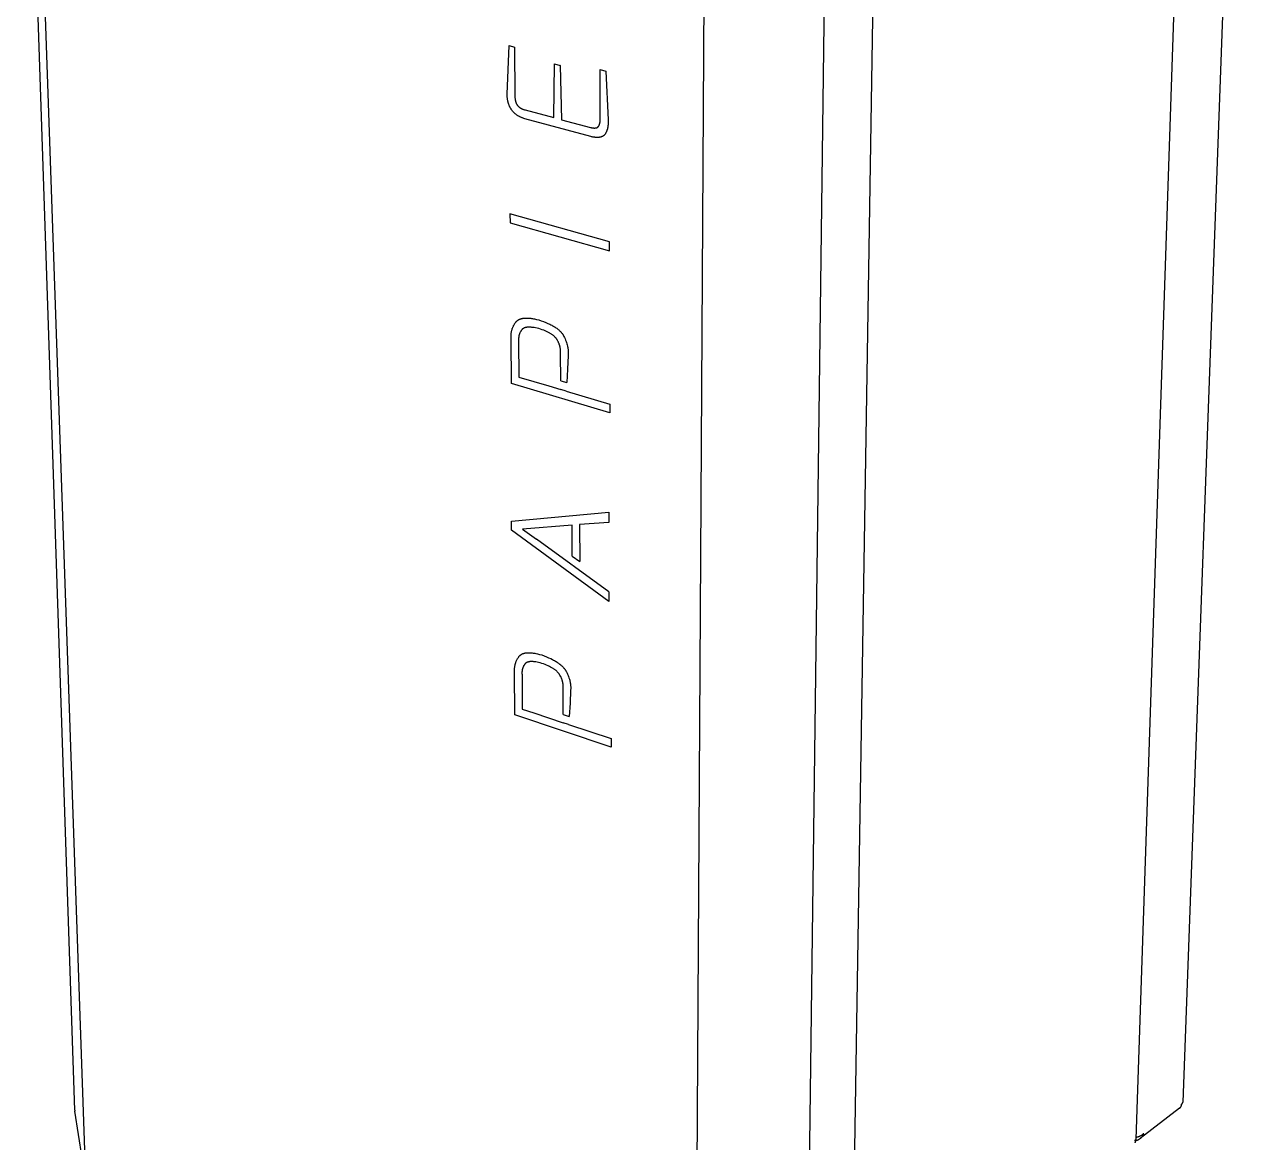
# Model space of a CAD drawing. Header units: millimetres. Extents: x -582 to 3448, y -204 to 2611.
# Drawn here: x 343.6 to 769.2, y 237.5 to 629.9 of the extents above; entities that cross this region are included whole.
import ezdxf

# ---------------------------------------------------------------- set-up
doc = ezdxf.new("R2010")
doc.units = ezdxf.units.MM
doc.header["$MEASUREMENT"] = 0
doc.layers.add('Domyslna', color=7, linetype='Continuous', true_color=0x000000)
doc.layers.add('Utwórz2D linie widoczne', color=7, linetype='Continuous', true_color=0x000000)

msp = doc.modelspace()

# ---------------------------------------------------------------- linework, layer by layer
at = {"layer": 'Domyslna'}
for p, q in [((346.18, 768.15), (364.89, 231.49)), ((579.21, 146.51), (582.51, 712.93)), ((625.2, 715.02), (617.9, 149.75))]:
    msp.add_line(p, q, dxfattribs=at)
at = {"layer": 'Utwórz2D linie widoczne'}
for p, q in [((769.25, 780.43), (749.99, 251.73)), ((361.34, 248.9), (343.61, 778.61)), ((751.46, 772.78), (733.54, 238.73)), ((642.53, 723.68), (633.67, 161.93)), ((513.03, 605.35), (513.67, 622.39)), ((513.67, 622.39), (515.62, 621.87)), ((515.62, 621.87), (515.71, 604.63)), ((529.4, 597.12), (529.59, 615.95)), ((529.59, 615.95), (531.55, 615.43)), ((531.71, 615.51), (531.55, 615.43)), ((531.55, 615.43), (532.1, 596.39)), ((545.65, 597.15), (545.64, 613.96)), ((545.64, 613.96), (547.63, 613.44)), ((547.63, 613.44), (548.38, 596.41)), ((513.02, 605.19), (513.03, 605.35)), ((513.02, 605.02), (513.02, 605.19)), ((513.02, 604.85), (513.02, 605.02)), ((513.02, 604.68), (513.02, 604.85)), ((513.03, 604.51), (513.02, 604.68)), ((513.03, 604.34), (513.03, 604.51)), ((515.71, 604.63), (515.72, 604.35)), ((513.05, 604.17), (513.03, 604.34)), ((513.06, 604), (513.05, 604.17)), ((513.08, 603.83), (513.06, 604)), ((513.1, 603.66), (513.08, 603.83)), ((513.13, 603.5), (513.1, 603.66)), ((513.15, 603.33), (513.13, 603.5)), ((513.18, 603.16), (513.15, 603.33)), ((513.22, 602.99), (513.18, 603.16)), ((513.26, 602.82), (513.22, 602.99)), ((513.3, 602.66), (513.26, 602.82)), ((513.34, 602.49), (513.3, 602.66)), ((513.39, 602.33), (513.34, 602.49)), ((513.44, 602.16), (513.39, 602.33)), ((513.49, 602), (513.44, 602.16)), ((513.55, 601.84), (513.49, 602)), ((513.6, 601.68), (513.55, 601.84)), ((513.67, 601.52), (513.6, 601.68)), ((513.73, 601.36), (513.67, 601.52)), ((513.8, 601.2), (513.73, 601.36)), ((513.87, 601.05), (513.8, 601.2)), ((513.94, 600.9), (513.87, 601.05)), ((514.02, 600.74), (513.94, 600.9)), ((514.09, 600.59), (514.02, 600.74)), ((514.17, 600.45), (514.09, 600.59)), ((514.34, 600.16), (514.17, 600.45)), ((514.43, 600.01), (514.34, 600.16)), ((515.72, 604.35), (515.74, 604.09)), ((515.74, 604.09), (515.76, 603.83)), ((515.76, 603.83), (515.79, 603.58)), ((515.79, 603.58), (515.81, 603.45)), ((515.81, 603.45), (515.83, 603.33)), ((515.83, 603.33), (515.85, 603.22)), ((515.85, 603.22), (515.87, 603.1)), ((515.87, 603.1), (515.89, 602.99)), ((515.89, 602.99), (515.92, 602.88)), ((515.92, 602.88), (515.95, 602.77)), ((515.95, 602.77), (515.98, 602.67)), ((515.98, 602.67), (516.01, 602.56)), ((516.01, 602.56), (516.04, 602.46)), ((516.04, 602.46), (516.08, 602.37)), ((516.08, 602.37), (516.12, 602.27)), ((516.12, 602.27), (516.16, 602.18)), ((516.16, 602.18), (516.2, 602.09)), ((516.2, 602.09), (516.24, 602)), ((516.24, 602), (516.28, 601.91)), ((516.28, 601.91), (516.33, 601.83)), ((516.33, 601.83), (516.38, 601.74)), ((516.38, 601.74), (516.43, 601.66)), ((516.43, 601.66), (516.48, 601.59)), ((516.48, 601.59), (516.53, 601.51)), ((516.53, 601.51), (516.59, 601.44)), ((516.59, 601.44), (516.65, 601.37)), ((516.65, 601.37), (516.71, 601.3)), ((516.71, 601.3), (516.77, 601.24)), ((516.77, 601.24), (516.83, 601.17)), ((516.83, 601.17), (516.89, 601.11)), ((516.89, 601.11), (516.96, 601.05)), ((516.96, 601.05), (517.02, 600.98)), ((517.02, 600.98), (517.09, 600.93)), ((517.09, 600.93), (517.16, 600.87)), ((517.16, 600.87), (517.22, 600.81)), ((517.22, 600.81), (517.29, 600.76)), ((517.29, 600.76), (517.37, 600.7)), ((517.37, 600.7), (517.44, 600.65)), ((517.44, 600.65), (517.51, 600.6)), ((517.51, 600.6), (517.59, 600.55)), ((517.59, 600.55), (517.67, 600.5)), ((517.67, 600.5), (517.74, 600.45)), ((517.74, 600.45), (517.82, 600.41)), ((517.82, 600.41), (517.9, 600.36)), ((517.9, 600.36), (517.98, 600.32)), ((517.98, 600.32), (518.07, 600.28)), ((518.07, 600.28), (518.15, 600.23)), ((518.15, 600.23), (518.24, 600.2)), ((518.24, 600.2), (518.32, 600.16)), ((518.32, 600.16), (518.41, 600.12)), ((514.53, 599.86), (514.43, 600.01)), ((514.63, 599.72), (514.53, 599.86)), ((514.73, 599.58), (514.63, 599.72)), ((514.84, 599.44), (514.73, 599.58)), ((514.95, 599.31), (514.84, 599.44)), ((515.07, 599.17), (514.95, 599.31)), ((515.19, 599.04), (515.07, 599.17)), ((515.31, 598.92), (515.19, 599.04)), ((515.44, 598.79), (515.31, 598.92)), ((515.57, 598.67), (515.44, 598.79)), ((515.7, 598.55), (515.57, 598.67)), ((515.84, 598.43), (515.7, 598.55)), ((515.99, 598.32), (515.84, 598.43)), ((516.13, 598.21), (515.99, 598.32)), ((516.28, 598.1), (516.13, 598.21)), ((516.44, 597.99), (516.28, 598.1)), ((516.6, 597.89), (516.44, 597.99)), ((516.76, 597.79), (516.6, 597.89)), ((516.93, 597.69), (516.76, 597.79)), ((517.1, 597.6), (516.93, 597.69)), ((517.27, 597.51), (517.1, 597.6)), ((517.45, 597.42), (517.27, 597.51)), ((517.63, 597.33), (517.45, 597.42)), ((517.82, 597.25), (517.63, 597.33)), ((518.01, 597.16), (517.82, 597.25)), ((518.2, 597.08), (518.01, 597.16)), ((518.4, 597.01), (518.2, 597.08)), ((518.61, 596.93), (518.4, 597.01)), ((518.41, 600.12), (518.5, 600.09)), ((518.5, 600.09), (518.68, 600.02)), ((518.81, 596.86), (518.61, 596.93)), ((518.68, 600.02), (518.87, 599.96)), ((519.24, 596.73), (518.81, 596.86)), ((518.87, 599.96), (519.06, 599.9)), ((519.06, 599.9), (519.26, 599.85)), ((542.31, 590.48), (519.24, 596.73)), ((519.26, 599.85), (529.4, 597.12)), ((532.1, 596.39), (542.28, 593.64)), ((545.6, 595.77), (545.62, 595.95)), ((545.62, 595.95), (545.64, 596.14)), ((545.64, 596.14), (545.65, 596.34)), ((545.65, 596.94), (545.65, 597.15)), ((545.66, 596.73), (545.65, 596.94)), ((545.65, 596.34), (545.66, 596.53)), ((545.66, 596.53), (545.66, 596.73)), ((548.38, 596.41), (548.41, 596.05)), ((548.41, 596.05), (548.42, 595.69)), ((542.28, 593.64), (542.43, 593.61)), ((542.43, 593.61), (542.57, 593.58)), ((542.57, 593.58), (542.7, 593.55)), ((542.7, 593.55), (542.84, 593.53)), ((542.84, 593.53), (542.97, 593.52)), ((542.97, 593.52), (543.09, 593.5)), ((543.09, 593.5), (543.22, 593.49)), ((543.22, 593.49), (543.34, 593.48)), ((543.34, 593.48), (543.45, 593.48)), ((543.45, 593.48), (543.57, 593.48)), ((543.57, 593.48), (543.67, 593.48)), ((543.67, 593.48), (543.78, 593.48)), ((543.78, 593.48), (543.83, 593.49)), ((543.83, 593.49), (543.88, 593.49)), ((543.88, 593.49), (543.93, 593.5)), ((543.93, 593.5), (543.98, 593.5)), ((543.98, 593.5), (544.03, 593.51)), ((544.03, 593.51), (544.08, 593.52)), ((544.08, 593.52), (544.12, 593.53)), ((544.12, 593.53), (544.17, 593.54)), ((544.17, 593.54), (544.21, 593.55)), ((544.21, 593.55), (544.26, 593.56)), ((544.26, 593.56), (544.3, 593.57)), ((544.3, 593.57), (544.34, 593.58)), ((544.34, 593.58), (544.39, 593.6)), ((544.39, 593.6), (544.43, 593.61)), ((544.43, 593.61), (544.47, 593.63)), ((544.47, 593.63), (544.5, 593.64)), ((544.5, 593.64), (544.54, 593.66)), ((544.54, 593.66), (544.58, 593.68)), ((544.58, 593.68), (544.62, 593.7)), ((544.62, 593.7), (544.65, 593.72)), ((544.65, 593.72), (544.68, 593.74)), ((544.68, 593.74), (544.72, 593.76)), ((544.72, 593.76), (544.75, 593.78)), ((544.75, 593.78), (544.78, 593.81)), ((544.78, 593.81), (544.81, 593.83)), ((544.81, 593.83), (544.84, 593.85)), ((544.84, 593.85), (544.87, 593.88)), ((544.87, 593.88), (544.9, 593.91)), ((544.9, 593.91), (544.93, 593.93)), ((544.93, 593.93), (544.96, 593.96)), ((544.96, 593.96), (544.98, 593.99)), ((544.98, 593.99), (545.01, 594.02)), ((545.01, 594.02), (545.03, 594.05)), ((545.03, 594.05), (545.05, 594.08)), ((545.05, 594.08), (545.08, 594.11)), ((545.08, 594.11), (545.1, 594.15)), ((545.1, 594.15), (545.12, 594.18)), ((545.12, 594.18), (545.14, 594.21)), ((545.14, 594.21), (545.16, 594.25)), ((545.16, 594.25), (545.18, 594.29)), ((545.18, 594.29), (545.21, 594.36)), ((545.21, 594.36), (545.24, 594.43)), ((545.24, 594.43), (545.28, 594.51)), ((545.28, 594.51), (545.31, 594.59)), ((545.31, 594.59), (545.34, 594.67)), ((545.34, 594.67), (545.36, 594.74)), ((545.36, 594.74), (545.39, 594.82)), ((545.39, 594.82), (545.42, 594.91)), ((545.42, 594.91), (545.44, 594.99)), ((545.44, 594.99), (545.46, 595.07)), ((545.46, 595.07), (545.51, 595.24)), ((545.51, 595.24), (545.54, 595.41)), ((545.54, 595.41), (545.57, 595.59)), ((545.57, 595.59), (545.6, 595.77)), ((547.59, 591.74), (547.52, 591.61)), ((547.66, 591.87), (547.59, 591.74)), ((547.72, 592), (547.66, 591.87)), ((547.78, 592.13), (547.72, 592)), ((547.84, 592.26), (547.78, 592.13)), ((547.89, 592.4), (547.84, 592.26)), ((547.95, 592.53), (547.89, 592.4)), ((548, 592.67), (547.95, 592.53)), ((548.04, 592.81), (548, 592.67)), ((548.09, 592.96), (548.04, 592.81)), ((548.13, 593.1), (548.09, 592.96)), ((548.17, 593.25), (548.13, 593.1)), ((548.2, 593.4), (548.17, 593.25)), ((548.24, 593.55), (548.2, 593.4)), ((548.27, 593.7), (548.24, 593.55)), ((548.3, 593.86), (548.27, 593.7)), ((548.32, 594.01), (548.3, 593.86)), ((548.34, 594.17), (548.32, 594.01)), ((548.36, 594.33), (548.34, 594.17)), ((548.38, 594.49), (548.36, 594.33)), ((548.39, 594.66), (548.38, 594.49)), ((548.41, 594.99), (548.39, 594.66)), ((548.42, 595.34), (548.41, 594.99)), ((548.42, 595.69), (548.42, 595.34)), ((542.56, 590.42), (542.31, 590.48)), ((542.8, 590.37), (542.56, 590.42)), ((543.03, 590.33), (542.8, 590.37)), ((543.26, 590.29), (543.03, 590.33)), ((543.48, 590.26), (543.26, 590.29)), ((543.7, 590.23), (543.48, 590.26)), ((543.91, 590.21), (543.7, 590.23)), ((544.12, 590.19), (543.91, 590.21)), ((544.32, 590.18), (544.12, 590.19)), ((544.52, 590.17), (544.32, 590.18)), ((544.71, 590.17), (544.52, 590.17)), ((544.89, 590.18), (544.71, 590.17)), ((545.07, 590.19), (544.89, 590.18)), ((545.16, 590.2), (545.07, 590.19)), ((545.25, 590.21), (545.16, 590.2)), ((545.33, 590.22), (545.25, 590.21)), ((545.42, 590.23), (545.33, 590.22)), ((545.5, 590.24), (545.42, 590.23)), ((545.58, 590.26), (545.5, 590.24)), ((545.66, 590.28), (545.58, 590.26)), ((545.74, 590.29), (545.66, 590.28)), ((545.81, 590.31), (545.74, 590.29)), ((545.89, 590.33), (545.81, 590.31)), ((545.96, 590.36), (545.89, 590.33)), ((546.04, 590.38), (545.96, 590.36)), ((546.11, 590.4), (546.04, 590.38)), ((546.18, 590.43), (546.11, 590.4)), ((546.25, 590.46), (546.18, 590.43)), ((546.31, 590.49), (546.25, 590.46)), ((546.38, 590.52), (546.31, 590.49)), ((546.44, 590.55), (546.38, 590.52)), ((546.51, 590.58), (546.44, 590.55)), ((546.57, 590.62), (546.51, 590.58)), ((546.63, 590.66), (546.57, 590.62)), ((546.69, 590.69), (546.63, 590.66)), ((546.75, 590.73), (546.69, 590.69)), ((546.8, 590.77), (546.75, 590.73)), ((546.86, 590.82), (546.8, 590.77)), ((546.91, 590.86), (546.86, 590.82)), ((546.96, 590.9), (546.91, 590.86)), ((547.02, 590.95), (546.96, 590.9)), ((547.06, 591), (547.02, 590.95)), ((547.11, 591.05), (547.06, 591)), ((547.16, 591.1), (547.11, 591.05)), ((547.21, 591.15), (547.16, 591.1)), ((547.25, 591.2), (547.21, 591.15)), ((547.29, 591.26), (547.25, 591.2)), ((547.33, 591.31), (547.29, 591.26)), ((547.37, 591.37), (547.33, 591.31)), ((547.41, 591.43), (547.37, 591.37)), ((547.45, 591.49), (547.41, 591.43)), ((547.52, 591.61), (547.45, 591.49)), ((548.85, 553.56), (513.98, 563.36)), ((513.98, 563.36), (514, 560.27)), ((514, 560.27), (548.85, 550.44)), ((548.85, 550.44), (548.85, 553.56)), ((514.93, 523.49), (515, 523.67)), ((515, 523.67), (515.08, 523.84)), ((515.08, 523.84), (515.16, 524)), ((515.16, 524), (515.24, 524.17)), ((515.24, 524.17), (515.33, 524.33)), ((515.33, 524.33), (515.42, 524.49)), ((515.42, 524.49), (515.51, 524.65)), ((515.51, 524.65), (515.61, 524.81)), ((515.61, 524.81), (515.71, 524.96)), ((515.71, 524.96), (515.82, 525.12)), ((515.82, 525.12), (515.93, 525.27)), ((515.93, 525.27), (516.05, 525.42)), ((516.05, 525.42), (516.11, 525.49)), ((516.11, 525.49), (516.17, 525.56)), ((516.17, 525.56), (516.23, 525.63)), ((516.23, 525.63), (516.3, 525.7)), ((516.3, 525.7), (516.37, 525.76)), ((516.37, 525.76), (516.44, 525.82)), ((516.44, 525.82), (516.51, 525.89)), ((516.51, 525.89), (516.58, 525.95)), ((516.58, 525.95), (516.66, 526)), ((516.66, 526), (516.74, 526.06)), ((516.74, 526.06), (516.82, 526.11)), ((516.82, 526.11), (516.9, 526.16)), ((516.9, 526.16), (516.99, 526.21)), ((516.99, 526.21), (517.07, 526.26)), ((517.07, 526.26), (517.16, 526.31)), ((517.16, 526.31), (517.25, 526.35)), ((517.25, 526.35), (517.34, 526.39)), ((517.34, 526.39), (517.44, 526.43)), ((517.44, 526.43), (517.54, 526.47)), ((517.54, 526.47), (517.64, 526.51)), ((517.64, 526.51), (517.74, 526.54)), ((517.74, 526.54), (517.84, 526.57)), ((517.84, 526.57), (517.95, 526.6)), ((517.95, 526.6), (518.05, 526.63)), ((518.05, 526.63), (518.16, 526.66)), ((518.16, 526.66), (518.27, 526.68)), ((518.27, 526.68), (518.39, 526.71)), ((518.39, 526.71), (518.5, 526.73)), ((518.5, 526.73), (518.62, 526.74)), ((518.62, 526.74), (518.74, 526.76)), ((518.74, 526.76), (518.99, 526.79)), ((518.99, 526.79), (519.24, 526.81)), ((519.24, 526.81), (519.51, 526.82)), ((519.51, 526.82), (519.78, 526.83)), ((519.67, 523.53), (519.59, 523.52)), ((519.76, 523.55), (519.67, 523.53)), ((519.84, 523.56), (519.76, 523.55)), ((519.78, 526.83), (520.06, 526.82)), ((519.93, 523.57), (519.84, 523.56)), ((520.02, 523.58), (519.93, 523.57)), ((520.2, 523.6), (520.02, 523.58)), ((520.06, 526.82), (520.35, 526.81)), ((520.39, 523.61), (520.2, 523.6)), ((520.35, 526.81), (520.64, 526.79)), ((520.59, 523.62), (520.39, 523.61)), ((520.8, 523.62), (520.59, 523.62)), ((520.64, 526.79), (520.95, 526.77)), ((521.01, 523.61), (520.8, 523.62)), ((520.95, 526.77), (521.26, 526.73)), ((521.23, 523.6), (521.01, 523.61)), ((521.45, 523.59), (521.23, 523.6)), ((521.26, 526.73), (521.58, 526.69)), ((521.68, 523.56), (521.45, 523.59)), ((521.58, 526.69), (521.91, 526.64)), ((521.92, 523.54), (521.68, 523.56)), ((521.91, 526.64), (522.25, 526.58)), ((522.17, 523.5), (521.92, 523.54)), ((522.25, 526.58), (522.6, 526.52)), ((522.6, 526.52), (523.32, 526.36)), ((523.32, 526.36), (524.07, 526.18)), ((524.07, 526.18), (524.93, 525.89)), ((524.93, 525.89), (525.76, 525.59)), ((525.76, 525.59), (526.54, 525.28)), ((526.54, 525.28), (527.28, 524.96)), ((527.28, 524.96), (527.98, 524.64)), ((527.98, 524.64), (528.31, 524.47)), ((528.31, 524.47), (528.63, 524.3)), ((528.63, 524.3), (528.95, 524.13)), ((528.95, 524.13), (529.25, 523.95)), ((529.25, 523.95), (529.54, 523.77)), ((529.54, 523.77), (529.82, 523.59)), ((529.82, 523.59), (530.09, 523.41)), ((514.35, 520.25), (514.36, 520.46)), ((514.36, 520.04), (514.35, 520.25)), ((514.36, 520.66), (514.37, 520.87)), ((514.36, 520.46), (514.36, 520.66)), ((514.36, 519.83), (514.36, 520.04)), ((514.37, 519.62), (514.36, 519.83)), ((514.37, 520.87), (514.39, 521.07)), ((514.46, 503.89), (514.37, 519.62)), ((514.39, 521.07), (514.4, 521.27)), ((514.4, 521.27), (514.42, 521.47)), ((514.42, 521.47), (514.45, 521.66)), ((514.45, 521.66), (514.48, 521.85)), ((514.48, 521.85), (514.52, 522.04)), ((514.52, 522.04), (514.55, 522.23)), ((514.55, 522.23), (514.6, 522.42)), ((514.6, 522.42), (514.64, 522.6)), ((514.64, 522.6), (514.69, 522.79)), ((514.69, 522.79), (514.75, 522.97)), ((514.75, 522.97), (514.8, 523.14)), ((514.8, 523.14), (514.87, 523.32)), ((514.87, 523.32), (514.93, 523.49)), ((517.01, 519.76), (517, 519.64)), ((517, 519.64), (517, 519.51)), ((517, 519.51), (517, 519.37)), ((517, 519.37), (517, 519.24)), ((517.02, 519.89), (517.01, 519.76)), ((517.03, 520.02), (517.02, 519.89)), ((517.04, 520.15), (517.03, 520.02)), ((517.06, 520.27), (517.04, 520.15)), ((517.08, 520.4), (517.06, 520.27)), ((517.11, 520.52), (517.08, 520.4)), ((517.13, 520.64), (517.11, 520.52)), ((517.16, 520.76), (517.13, 520.64)), ((517.19, 520.88), (517.16, 520.76)), ((517.23, 521), (517.19, 520.88)), ((517.27, 521.12), (517.23, 521)), ((517.31, 521.24), (517.27, 521.12)), ((517.35, 521.35), (517.31, 521.24)), ((517.39, 521.47), (517.35, 521.35)), ((517.44, 521.58), (517.39, 521.47)), ((517.49, 521.69), (517.44, 521.58)), ((517.55, 521.81), (517.49, 521.69)), ((517.6, 521.92), (517.55, 521.81)), ((517.66, 522.03), (517.6, 521.92)), ((517.73, 522.13), (517.66, 522.03)), ((517.79, 522.24), (517.73, 522.13)), ((517.86, 522.35), (517.79, 522.24)), ((517.93, 522.45), (517.86, 522.35)), ((518, 522.56), (517.93, 522.45)), ((518.08, 522.66), (518, 522.56)), ((518.12, 522.71), (518.08, 522.66)), ((518.16, 522.76), (518.12, 522.71)), ((518.21, 522.81), (518.16, 522.76)), ((518.25, 522.86), (518.21, 522.81)), ((518.3, 522.9), (518.25, 522.86)), ((518.34, 522.95), (518.3, 522.9)), ((518.39, 522.99), (518.34, 522.95)), ((518.45, 523.03), (518.39, 522.99)), ((518.5, 523.07), (518.45, 523.03)), ((518.56, 523.11), (518.5, 523.07)), ((518.61, 523.14), (518.56, 523.11)), ((518.67, 523.18), (518.61, 523.14)), ((518.73, 523.21), (518.67, 523.18)), ((518.79, 523.25), (518.73, 523.21)), ((518.86, 523.28), (518.79, 523.25)), ((518.92, 523.31), (518.86, 523.28)), ((518.99, 523.34), (518.92, 523.31)), ((519.06, 523.36), (518.99, 523.34)), ((519.13, 523.39), (519.06, 523.36)), ((519.2, 523.41), (519.13, 523.39)), ((519.28, 523.44), (519.2, 523.41)), ((519.35, 523.46), (519.28, 523.44)), ((519.43, 523.48), (519.35, 523.46)), ((519.51, 523.5), (519.43, 523.48)), ((519.59, 523.52), (519.51, 523.5)), ((522.42, 523.46), (522.17, 523.5)), ((522.95, 523.37), (522.42, 523.46)), ((523.5, 523.25), (522.95, 523.37)), ((524.09, 523.12), (523.5, 523.25)), ((524.68, 522.93), (524.09, 523.12)), ((525.25, 522.73), (524.68, 522.93)), ((525.8, 522.53), (525.25, 522.73)), ((526.32, 522.32), (525.8, 522.53)), ((526.81, 522.11), (526.32, 522.32)), ((527.27, 521.89), (526.81, 522.11)), ((527.49, 521.77), (527.27, 521.89)), ((527.71, 521.66), (527.49, 521.77)), ((527.91, 521.54), (527.71, 521.66)), ((528.12, 521.43), (527.91, 521.54)), ((528.31, 521.31), (528.12, 521.43)), ((528.5, 521.19), (528.31, 521.31)), ((528.68, 521.07), (528.5, 521.19)), ((528.86, 520.94), (528.68, 521.07)), ((529.02, 520.82), (528.86, 520.94)), ((529.19, 520.69), (529.02, 520.82)), ((529.34, 520.56), (529.19, 520.69)), ((529.49, 520.43), (529.34, 520.56)), ((529.63, 520.3), (529.49, 520.43)), ((529.76, 520.17), (529.63, 520.3)), ((529.89, 520.03), (529.76, 520.17)), ((530.01, 519.9), (529.89, 520.03)), ((530.13, 519.76), (530.01, 519.9)), ((530.09, 523.41), (530.36, 523.23)), ((530.18, 519.69), (530.13, 519.76)), ((530.23, 519.62), (530.18, 519.69)), ((530.28, 519.55), (530.23, 519.62)), ((530.33, 519.48), (530.28, 519.55)), ((530.38, 519.41), (530.33, 519.48)), ((530.36, 523.23), (530.61, 523.04)), ((530.43, 519.34), (530.38, 519.41)), ((530.6, 519.05), (530.43, 519.34)), ((530.61, 523.04), (530.85, 522.85)), ((530.85, 522.85), (531.08, 522.66)), ((531.08, 522.66), (531.3, 522.46)), ((531.3, 522.46), (531.5, 522.27)), ((531.5, 522.27), (531.7, 522.07)), ((531.7, 522.07), (531.89, 521.87)), ((531.89, 521.87), (531.98, 521.76)), ((531.98, 521.76), (532.07, 521.66)), ((532.07, 521.66), (532.15, 521.56)), ((532.15, 521.56), (532.24, 521.46)), ((532.24, 521.46), (532.32, 521.35)), ((532.32, 521.35), (532.39, 521.25)), ((532.39, 521.25), (532.47, 521.14)), ((532.47, 521.14), (532.54, 521.04)), ((532.54, 521.04), (532.61, 520.93)), ((532.61, 520.93), (532.68, 520.82)), ((532.68, 520.82), (532.74, 520.71)), ((532.74, 520.71), (532.8, 520.61)), ((532.8, 520.61), (532.86, 520.5)), ((532.86, 520.5), (532.92, 520.39)), ((532.92, 520.39), (533.13, 519.95)), ((533.13, 519.95), (533.32, 519.52)), ((533.32, 519.52), (533.5, 519.08)), ((517, 519.24), (517, 519.11)), ((517, 519.11), (517.01, 518.97)), ((517.01, 518.97), (517.02, 518.84)), ((517.02, 518.84), (517.09, 506.13)), ((530.69, 518.91), (530.6, 519.05)), ((530.77, 518.76), (530.69, 518.91)), ((530.84, 518.62), (530.77, 518.76)), ((530.92, 518.47), (530.84, 518.62)), ((530.99, 518.32), (530.92, 518.47)), ((531.05, 518.18), (530.99, 518.32)), ((531.12, 518.03), (531.05, 518.18)), ((531.18, 517.88), (531.12, 518.03)), ((531.24, 517.74), (531.18, 517.88)), ((531.29, 517.59), (531.24, 517.74)), ((531.34, 517.44), (531.29, 517.59)), ((531.39, 517.29), (531.34, 517.44)), ((531.44, 517.14), (531.39, 517.29)), ((531.48, 516.99), (531.44, 517.14)), ((531.52, 516.84), (531.48, 516.99)), ((531.55, 516.69), (531.52, 516.84)), ((531.59, 516.53), (531.55, 516.69)), ((531.62, 516.38), (531.59, 516.53)), ((531.64, 516.23), (531.62, 516.38)), ((531.67, 516.07), (531.64, 516.23)), ((531.69, 515.92), (531.67, 516.07)), ((531.7, 515.77), (531.69, 515.92)), ((531.72, 515.61), (531.7, 515.77)), ((531.73, 515.46), (531.72, 515.61)), ((531.74, 515.3), (531.73, 515.46)), ((531.74, 515.14), (531.74, 515.3)), ((531.74, 514.99), (531.74, 515.14)), ((533.5, 519.08), (533.67, 518.65)), ((533.67, 518.65), (533.82, 518.23)), ((533.82, 518.23), (533.95, 517.8)), ((533.95, 517.8), (534.07, 517.38)), ((534.07, 517.38), (534.17, 516.97)), ((534.17, 516.97), (534.21, 516.76)), ((534.21, 516.76), (534.25, 516.55)), ((534.25, 516.55), (534.29, 516.34)), ((534.29, 516.34), (534.32, 516.14)), ((534.32, 516.14), (534.35, 515.93)), ((534.35, 515.93), (534.37, 515.73)), ((534.37, 515.73), (534.39, 515.53)), ((534.39, 515.53), (534.41, 515.32)), ((534.41, 515.32), (534.42, 515.12)), ((534.42, 515.12), (534.43, 514.92)), ((531.73, 514.51), (531.74, 514.67)), ((531.76, 504.8), (531.73, 514.51)), ((531.74, 514.83), (531.74, 514.99)), ((531.74, 514.67), (531.74, 514.83)), ((534.4, 513.73), (534.21, 508.94)), ((534.42, 513.92), (534.4, 513.73)), ((534.43, 514.12), (534.42, 513.92)), ((534.43, 514.92), (534.44, 514.72)), ((534.44, 514.32), (534.43, 514.12)), ((534.44, 514.72), (534.44, 514.52)), ((534.44, 514.52), (534.44, 514.32)), ((534.21, 508.94), (533.93, 504.16)), ((548.98, 493.58), (514.46, 503.89)), ((517.09, 506.13), (527.57, 503.01)), ((527.57, 503.01), (531.77, 501.76)), ((531.76, 504.8), (533.93, 504.16)), ((533.68, 501.19), (531.77, 501.76)), ((533.68, 501.19), (548.98, 496.64)), ((548.98, 496.64), (548.98, 493.58)), ((514.48, 455.61), (548.71, 458.69)), ((514.5, 452.42), (514.48, 455.61)), ((548.71, 458.69), (548.71, 455.12)), ((548.7, 427.35), (514.5, 452.42)), ((535.77, 454.2), (518.35, 452.77)), ((518.35, 452.77), (523.24, 449.24)), ((535.79, 443.31), (535.77, 454.2)), ((548.71, 455.12), (538.42, 454.45)), ((538.42, 454.45), (538.44, 441.39)), ((523.23, 449.23), (523.24, 449.24)), ((548.7, 430.75), (523.23, 449.23)), ((535.79, 443.31), (538.44, 441.39)), ((548.7, 430.75), (548.7, 427.35)), ((517.63, 408.59), (517.7, 408.64)), ((517.7, 408.64), (517.78, 408.7)), ((517.78, 408.7), (517.85, 408.75)), ((517.85, 408.75), (517.93, 408.8)), ((517.93, 408.8), (518.01, 408.85)), ((518.01, 408.85), (518.09, 408.89)), ((518.09, 408.89), (518.17, 408.94)), ((518.17, 408.94), (518.26, 408.98)), ((518.26, 408.98), (518.34, 409.02)), ((518.34, 409.02), (518.43, 409.06)), ((518.43, 409.06), (518.52, 409.1)), ((518.52, 409.1), (518.62, 409.13)), ((518.62, 409.13), (518.71, 409.16)), ((518.71, 409.16), (518.81, 409.19)), ((518.81, 409.19), (518.91, 409.22)), ((518.91, 409.22), (519.01, 409.25)), ((519.01, 409.25), (519.11, 409.27)), ((519.11, 409.27), (519.22, 409.3)), ((519.22, 409.3), (519.33, 409.32)), ((519.33, 409.32), (519.44, 409.34)), ((519.44, 409.34), (519.55, 409.36)), ((519.55, 409.36), (519.66, 409.37)), ((519.66, 409.37), (519.78, 409.38)), ((519.78, 409.38), (519.89, 409.39)), ((519.89, 409.39), (520.14, 409.41)), ((520.14, 409.41), (520.39, 409.42)), ((520.39, 409.42), (520.64, 409.42)), ((520.64, 409.42), (520.91, 409.42)), ((520.91, 409.42), (521.18, 409.4)), ((521.18, 409.4), (521.47, 409.38)), ((521.47, 409.38), (521.76, 409.35)), ((521.76, 409.35), (522.06, 409.31)), ((522.06, 409.31), (522.36, 409.27)), ((522.36, 409.27), (522.68, 409.21)), ((522.68, 409.21), (523, 409.15)), ((523, 409.15), (523.67, 409.01)), ((523.67, 409.01), (524.38, 408.83)), ((524.38, 408.83), (525.12, 408.62)), ((525.12, 408.62), (525.96, 408.31)), ((515.64, 404.29), (515.66, 404.48)), ((515.66, 404.48), (515.69, 404.67)), ((515.69, 404.67), (515.71, 404.85)), ((515.71, 404.85), (515.75, 405.03)), ((515.75, 405.03), (515.79, 405.21)), ((515.79, 405.21), (515.83, 405.39)), ((515.83, 405.39), (515.87, 405.57)), ((515.87, 405.57), (515.92, 405.74)), ((515.92, 405.74), (515.98, 405.91)), ((515.98, 405.91), (516.03, 406.08)), ((516.03, 406.08), (516.09, 406.25)), ((516.09, 406.25), (516.16, 406.41)), ((516.16, 406.41), (516.23, 406.57)), ((516.23, 406.57), (516.3, 406.73)), ((516.3, 406.73), (516.38, 406.89)), ((516.38, 406.89), (516.46, 407.05)), ((516.46, 407.05), (516.54, 407.2)), ((516.54, 407.2), (516.63, 407.35)), ((516.63, 407.35), (516.73, 407.5)), ((516.73, 407.5), (516.82, 407.65)), ((516.82, 407.65), (516.92, 407.79)), ((516.92, 407.79), (517.03, 407.93)), ((517.03, 407.93), (517.14, 408.07)), ((517.14, 408.07), (517.25, 408.21)), ((517.25, 408.21), (517.31, 408.28)), ((517.31, 408.28), (517.37, 408.34)), ((517.37, 408.34), (517.43, 408.41)), ((517.43, 408.41), (517.5, 408.47)), ((517.5, 408.47), (517.56, 408.53)), ((517.56, 408.53), (517.63, 408.59)), ((518.57, 404.37), (518.53, 404.26)), ((518.62, 404.47), (518.57, 404.37)), ((518.67, 404.58), (518.62, 404.47)), ((518.72, 404.68), (518.67, 404.58)), ((518.78, 404.79), (518.72, 404.68)), ((518.84, 404.89), (518.78, 404.79)), ((518.9, 404.99), (518.84, 404.89)), ((518.96, 405.09), (518.9, 404.99)), ((519.03, 405.19), (518.96, 405.09)), ((519.1, 405.29), (519.03, 405.19)), ((519.17, 405.39), (519.1, 405.29)), ((519.24, 405.49), (519.17, 405.39)), ((519.26, 405.51), (519.24, 405.49)), ((519.28, 405.53), (519.26, 405.51)), ((519.3, 405.56), (519.28, 405.53)), ((519.32, 405.58), (519.3, 405.56)), ((519.35, 405.6), (519.32, 405.58)), ((519.37, 405.62), (519.35, 405.6)), ((519.39, 405.64), (519.37, 405.62)), ((519.41, 405.67), (519.39, 405.64)), ((519.43, 405.69), (519.41, 405.67)), ((519.46, 405.71), (519.43, 405.69)), ((519.5, 405.75), (519.46, 405.71)), ((519.55, 405.79), (519.5, 405.75)), ((519.6, 405.82), (519.55, 405.79)), ((519.66, 405.86), (519.6, 405.82)), ((519.71, 405.89), (519.66, 405.86)), ((519.77, 405.93), (519.71, 405.89)), ((519.82, 405.96), (519.77, 405.93)), ((519.88, 405.99), (519.82, 405.96)), ((519.94, 406.02), (519.88, 405.99)), ((520.01, 406.05), (519.94, 406.02)), ((520.07, 406.07), (520.01, 406.05)), ((520.14, 406.1), (520.07, 406.07)), ((520.2, 406.12), (520.14, 406.1)), ((520.27, 406.14), (520.2, 406.12)), ((520.34, 406.16), (520.27, 406.14)), ((520.42, 406.18), (520.34, 406.16)), ((520.49, 406.2), (520.42, 406.18)), ((520.57, 406.22), (520.49, 406.2)), ((520.64, 406.23), (520.57, 406.22)), ((520.72, 406.25), (520.64, 406.23)), ((520.8, 406.26), (520.72, 406.25)), ((520.89, 406.27), (520.8, 406.26)), ((520.97, 406.28), (520.89, 406.27)), ((521.06, 406.29), (520.97, 406.28)), ((521.15, 406.29), (521.06, 406.29)), ((521.33, 406.3), (521.15, 406.29)), ((521.51, 406.31), (521.33, 406.3)), ((521.71, 406.3), (521.51, 406.31)), ((521.91, 406.3), (521.71, 406.3)), ((522.12, 406.28), (521.91, 406.3)), ((522.33, 406.26), (522.12, 406.28)), ((522.55, 406.24), (522.33, 406.26)), ((522.78, 406.21), (522.55, 406.24)), ((523.01, 406.17), (522.78, 406.21)), ((523.5, 406.08), (523.01, 406.17)), ((524.02, 405.97), (523.5, 406.08)), ((524.56, 405.84), (524.02, 405.97)), ((525.13, 405.68), (524.56, 405.84)), ((525.72, 405.48), (525.13, 405.68)), ((526.28, 405.27), (525.72, 405.48)), ((525.96, 408.31), (526.77, 407.99)), ((526.81, 405.05), (526.28, 405.27)), ((526.77, 407.99), (527.54, 407.67)), ((527.32, 404.83), (526.81, 405.05)), ((527.8, 404.61), (527.32, 404.83)), ((527.54, 407.67), (528.26, 407.33)), ((528.25, 404.38), (527.8, 404.61)), ((528.68, 404.14), (528.25, 404.38)), ((528.26, 407.33), (528.95, 406.99)), ((528.95, 406.99), (529.27, 406.81)), ((529.27, 406.81), (529.59, 406.64)), ((529.59, 406.64), (529.9, 406.46)), ((529.9, 406.46), (530.19, 406.28)), ((530.19, 406.28), (530.48, 406.1)), ((530.48, 406.1), (530.76, 405.91)), ((530.76, 405.91), (531.02, 405.73)), ((531.02, 405.73), (531.28, 405.54)), ((531.28, 405.54), (531.52, 405.35)), ((531.52, 405.35), (531.76, 405.16)), ((531.76, 405.16), (531.99, 404.97)), ((531.99, 404.97), (532.2, 404.77)), ((532.2, 404.77), (532.41, 404.57)), ((532.41, 404.57), (532.6, 404.37)), ((532.6, 404.37), (532.78, 404.17)), ((515.59, 403.52), (515.6, 403.72)), ((515.59, 403.32), (515.59, 403.52)), ((515.59, 403.12), (515.59, 403.32)), ((515.6, 402.91), (515.59, 403.12)), ((515.6, 403.72), (515.61, 403.91)), ((515.61, 402.71), (515.6, 402.91)), ((515.61, 403.91), (515.62, 404.1)), ((515.69, 387.6), (515.61, 402.71)), ((515.62, 404.1), (515.64, 404.29)), ((518.19, 402.62), (518.18, 402.5)), ((518.18, 402.5), (518.18, 402.37)), ((518.18, 402.37), (518.18, 402.24)), ((518.18, 402.24), (518.19, 402.12)), ((518.2, 402.87), (518.19, 402.75)), ((518.19, 402.75), (518.19, 402.62)), ((518.19, 402.12), (518.19, 401.99)), ((518.19, 401.99), (518.2, 401.86)), ((518.21, 402.99), (518.2, 402.87)), ((518.2, 401.86), (518.27, 389.65)), ((518.23, 403.11), (518.21, 402.99)), ((518.25, 403.23), (518.23, 403.11)), ((518.27, 403.35), (518.25, 403.23)), ((518.29, 403.47), (518.27, 403.35)), ((518.31, 403.58), (518.29, 403.47)), ((518.34, 403.7), (518.31, 403.58)), ((518.37, 403.81), (518.34, 403.7)), ((518.41, 403.92), (518.37, 403.81)), ((518.44, 404.04), (518.41, 403.92)), ((518.48, 404.15), (518.44, 404.04)), ((518.53, 404.26), (518.48, 404.15)), ((528.89, 404.02), (528.68, 404.14)), ((529.08, 403.9), (528.89, 404.02)), ((529.28, 403.78), (529.08, 403.9)), ((529.46, 403.66), (529.28, 403.78)), ((529.64, 403.53), (529.46, 403.66)), ((529.81, 403.41), (529.64, 403.53)), ((529.97, 403.28), (529.81, 403.41)), ((530.13, 403.15), (529.97, 403.28)), ((530.28, 403.02), (530.13, 403.15)), ((530.43, 402.89), (530.28, 403.02)), ((530.57, 402.76), (530.43, 402.89)), ((530.7, 402.63), (530.57, 402.76)), ((530.82, 402.49), (530.7, 402.63)), ((530.94, 402.36), (530.82, 402.49)), ((531.05, 402.22), (530.94, 402.36)), ((531.16, 402.08), (531.05, 402.22)), ((531.21, 402.01), (531.16, 402.08)), ((531.26, 401.94), (531.21, 402.01)), ((531.3, 401.87), (531.26, 401.94)), ((531.35, 401.8), (531.3, 401.87)), ((531.52, 401.52), (531.35, 401.8)), ((531.68, 401.24), (531.52, 401.52)), ((531.76, 401.09), (531.68, 401.24)), ((531.83, 400.95), (531.76, 401.09)), ((531.9, 400.81), (531.83, 400.95)), ((531.96, 400.67), (531.9, 400.81)), ((532.02, 400.52), (531.96, 400.67)), ((532.08, 400.38), (532.02, 400.52)), ((532.14, 400.23), (532.08, 400.38)), ((532.19, 400.09), (532.14, 400.23)), ((532.78, 404.17), (532.96, 403.97)), ((532.96, 403.97), (533.04, 403.87)), ((533.04, 403.87), (533.12, 403.77)), ((533.12, 403.77), (533.2, 403.66)), ((533.2, 403.66), (533.28, 403.56)), ((533.28, 403.56), (533.35, 403.45)), ((533.35, 403.45), (533.42, 403.35)), ((533.42, 403.35), (533.49, 403.25)), ((533.49, 403.25), (533.55, 403.14)), ((533.55, 403.14), (533.62, 403.03)), ((533.62, 403.03), (533.68, 402.93)), ((533.68, 402.93), (533.73, 402.82)), ((533.73, 402.82), (533.79, 402.71)), ((533.79, 402.71), (534, 402.28)), ((534, 402.28), (534.19, 401.86)), ((534.19, 401.86), (534.37, 401.44)), ((534.37, 401.44), (534.53, 401.02)), ((534.53, 401.02), (534.67, 400.6)), ((534.67, 400.6), (534.8, 400.19)), ((534.8, 400.19), (534.92, 399.78)), ((532.25, 399.94), (532.19, 400.09)), ((532.29, 399.8), (532.25, 399.94)), ((532.34, 399.65), (532.29, 399.8)), ((532.38, 399.51), (532.34, 399.65)), ((532.42, 399.36), (532.38, 399.51)), ((532.45, 399.21), (532.42, 399.36)), ((532.48, 399.06), (532.45, 399.21)), ((532.51, 398.92), (532.48, 399.06)), ((532.54, 398.77), (532.51, 398.92)), ((532.56, 398.62), (532.54, 398.77)), ((532.58, 398.47), (532.56, 398.62)), ((532.6, 398.32), (532.58, 398.47)), ((532.61, 398.17), (532.6, 398.32)), ((532.62, 398.02), (532.61, 398.17)), ((532.63, 397.87), (532.62, 398.02)), ((532.62, 397.12), (532.63, 397.27)), ((532.66, 387.79), (532.62, 397.12)), ((532.64, 397.72), (532.63, 397.87)), ((532.63, 397.27), (532.64, 397.42)), ((532.64, 397.57), (532.64, 397.72)), ((532.64, 397.42), (532.64, 397.57)), ((534.92, 399.78), (535.01, 399.38)), ((535.01, 399.38), (535.06, 399.18)), ((535.06, 399.18), (535.1, 398.98)), ((535.25, 396.26), (535.06, 391.67)), ((535.1, 398.98), (535.13, 398.78)), ((535.13, 398.78), (535.17, 398.58)), ((535.17, 398.58), (535.19, 398.38)), ((535.19, 398.38), (535.22, 398.18)), ((535.22, 398.18), (535.24, 397.99)), ((535.24, 397.99), (535.25, 397.79)), ((535.25, 397.79), (535.27, 397.6)), ((535.26, 396.45), (535.25, 396.26)), ((535.27, 396.64), (535.26, 396.45)), ((535.27, 397.6), (535.28, 397.4)), ((535.28, 396.83), (535.27, 396.64)), ((535.28, 397.4), (535.28, 397.21)), ((535.28, 397.21), (535.28, 397.02)), ((535.28, 397.02), (535.28, 396.83)), ((535.06, 391.67), (534.78, 387.09)), ((549.53, 376.34), (515.69, 387.6)), ((518.27, 389.65), (522.37, 388.29)), ((522.37, 388.29), (532.67, 384.87)), ((532.66, 387.79), (534.78, 387.09)), ((534.54, 384.25), (532.67, 384.87)), ((534.54, 384.25), (549.53, 379.27)), ((549.53, 379.27), (549.53, 376.34)), ((749.68, 251.12), (749.7, 251.15)), ((749.7, 251.15), (749.72, 251.17)), ((749.72, 251.17), (749.74, 251.19)), ((749.74, 251.19), (749.77, 251.21)), ((749.77, 251.21), (749.79, 251.24)), ((749.79, 251.24), (749.81, 251.26)), ((749.81, 251.26), (749.82, 251.29)), ((749.82, 251.29), (749.84, 251.32)), ((749.84, 251.32), (749.86, 251.34)), ((749.86, 251.34), (749.87, 251.37)), ((749.87, 251.37), (749.89, 251.4)), ((749.89, 251.4), (749.9, 251.43)), ((749.9, 251.43), (749.92, 251.45)), ((749.92, 251.45), (749.93, 251.48)), ((749.93, 251.48), (749.94, 251.51)), ((749.94, 251.51), (749.95, 251.54)), ((749.95, 251.54), (749.96, 251.57)), ((749.96, 251.57), (749.97, 251.6)), ((749.97, 251.64), (749.98, 251.67)), ((749.97, 251.6), (749.97, 251.64)), ((749.98, 251.7), (749.99, 251.73)), ((749.98, 251.67), (749.98, 251.7)), ((361.34, 248.9), (361.35, 248.82)), ((361.35, 248.82), (361.36, 248.75)), ((361.36, 248.75), (361.36, 248.69)), ((361.36, 248.69), (361.37, 248.62)), ((361.37, 248.62), (361.38, 248.56)), ((363.94, 232.19), (361.38, 248.56)), ((748.86, 249.6), (735.04, 238.97)), ((748.86, 249.6), (748.91, 249.65)), ((748.91, 249.65), (748.96, 249.69)), ((748.96, 249.69), (749, 249.74)), ((749, 249.74), (749.05, 249.78)), ((749.05, 249.78), (749.1, 249.83)), ((749.1, 249.83), (749.14, 249.88)), ((749.14, 249.88), (749.18, 249.94)), ((749.18, 249.94), (749.22, 249.99)), ((749.22, 249.99), (749.26, 250.05)), ((749.26, 250.05), (749.29, 250.1)), ((749.29, 250.1), (749.33, 250.16)), ((749.33, 250.16), (749.36, 250.22)), ((749.36, 250.22), (749.39, 250.28)), ((749.39, 250.28), (749.41, 250.34)), ((749.41, 250.34), (749.44, 250.4)), ((749.44, 250.4), (749.46, 250.46)), ((749.46, 250.46), (749.48, 250.52)), ((749.48, 250.52), (749.5, 250.59)), ((749.5, 250.59), (749.52, 250.65)), ((749.52, 250.65), (749.54, 250.72)), ((749.54, 250.72), (749.55, 250.78)), ((749.55, 250.78), (749.56, 250.85)), ((749.56, 250.85), (749.57, 250.91)), ((749.57, 251.02), (749.6, 251.07)), ((749.57, 250.98), (749.58, 251.05)), ((749.57, 250.91), (749.57, 250.98)), ((749.58, 251.05), (749.6, 251.07)), ((749.6, 251.07), (749.63, 251.08)), ((749.63, 251.08), (749.65, 251.1)), ((749.65, 251.1), (749.68, 251.12)), ((733.15, 238.4), (733.13, 238.39)), ((733.13, 238.39), (733.14, 238.37)), ((733.14, 238.37), (733.16, 238.35)), ((733.16, 238.4), (733.15, 238.4)), ((733.18, 238.4), (733.16, 238.4)), ((733.19, 238.4), (733.18, 238.4)), ((733.21, 238.41), (733.19, 238.4)), ((733.23, 238.41), (733.21, 238.41)), ((733.24, 238.42), (733.23, 238.41)), ((733.26, 238.42), (733.24, 238.42)), ((733.27, 238.43), (733.26, 238.42)), ((733.29, 238.44), (733.27, 238.43)), ((733.3, 238.44), (733.29, 238.44)), ((733.32, 238.45), (733.3, 238.44)), ((733.33, 238.46), (733.32, 238.45)), ((733.34, 238.47), (733.33, 238.46)), ((733.36, 238.48), (733.34, 238.47)), ((733.37, 238.49), (733.36, 238.48)), ((733.38, 238.5), (733.37, 238.49)), ((733.4, 238.51), (733.38, 238.5)), ((733.41, 238.52), (733.4, 238.51)), ((733.42, 238.53), (733.41, 238.52)), ((733.43, 238.54), (733.42, 238.53)), ((733.44, 238.56), (733.43, 238.54)), ((733.45, 238.57), (733.44, 238.56)), ((733.46, 238.58), (733.45, 238.57)), ((733.47, 238.59), (733.46, 238.58)), ((733.48, 238.61), (733.47, 238.59)), ((733.49, 238.62), (733.48, 238.61)), ((733.5, 238.64), (733.49, 238.62)), ((733.51, 238.65), (733.5, 238.64)), ((733.52, 238.66), (733.51, 238.65)), ((733.53, 238.7), (733.52, 238.68)), ((733.52, 238.68), (733.52, 238.66)), ((733.54, 238.71), (733.53, 238.7)), ((733.54, 238.73), (733.54, 238.71)), ((733.57, 239.49), (733.72, 239.51)), ((733.72, 239.51), (733.87, 239.53)), ((733.87, 239.53), (734.02, 239.56)), ((734, 238.36), (733.88, 238.31)), ((734.12, 238.41), (734, 238.36)), ((734.02, 239.56), (734.17, 239.6)), ((734.25, 238.46), (734.12, 238.41)), ((734.17, 239.6), (734.32, 239.64)), ((734.36, 238.52), (734.25, 238.46)), ((734.32, 239.64), (734.47, 239.68)), ((734.48, 238.59), (734.36, 238.52)), ((734.47, 239.68), (734.61, 239.73)), ((734.6, 238.65), (734.48, 238.59)), ((734.71, 238.72), (734.6, 238.65)), ((734.61, 239.73), (734.75, 239.79)), ((734.82, 238.8), (734.71, 238.72)), ((734.75, 239.79), (734.9, 239.85)), ((734.93, 238.88), (734.82, 238.8)), ((734.9, 239.85), (735.03, 239.91)), ((735.03, 238.96), (734.93, 238.88)), ((735.03, 239.91), (735.17, 239.98)), ((735.13, 239.05), (735.03, 238.96)), ((735.23, 239.14), (735.13, 239.05)), ((735.17, 239.98), (735.31, 240.06)), ((735.33, 239.23), (735.23, 239.14)), ((735.31, 240.06), (735.44, 240.14)), ((735.42, 239.32), (735.33, 239.23)), ((735.51, 239.42), (735.42, 239.32)), ((735.44, 240.14), (735.57, 240.22)), ((735.59, 239.53), (735.51, 239.42)), ((735.57, 240.22), (735.69, 240.31)), ((735.67, 239.63), (735.59, 239.53)), ((735.75, 239.74), (735.67, 239.63)), ((735.69, 240.31), (735.82, 240.4)), ((735.83, 239.85), (735.75, 239.74)), ((735.82, 240.4), (735.93, 240.5)), ((735.9, 239.96), (735.83, 239.85)), ((735.96, 240.08), (735.9, 239.96)), ((735.93, 240.5), (736.05, 240.6)), ((736.02, 240.2), (735.96, 240.08)), ((736.08, 240.32), (736.02, 240.2)), ((736.05, 240.6), (736.16, 240.7)), ((736.14, 240.44), (736.08, 240.32)), ((736.19, 240.56), (736.14, 240.44)), ((736.16, 240.7), (736.27, 240.81)), ((736.23, 240.69), (736.19, 240.56)), ((736.27, 240.81), (736.23, 240.69)), ((733.16, 238.35), (733.17, 238.33)), ((733.18, 237.54), (733.16, 237.52)), ((733.17, 238.33), (733.19, 238.3)), ((733.19, 237.57), (733.18, 237.54)), ((733.19, 238.3), (733.2, 238.28)), ((733.2, 237.59), (733.19, 237.57)), ((733.2, 238.28), (733.21, 238.25)), ((733.21, 237.62), (733.2, 237.59)), ((733.21, 238.25), (733.22, 238.23)), ((733.22, 237.64), (733.21, 237.62)), ((733.22, 238.23), (733.23, 238.2)), ((733.23, 237.67), (733.22, 237.64)), ((733.23, 238.2), (733.24, 238.18)), ((733.36, 238.17), (733.23, 238.15)), ((733.24, 237.69), (733.23, 237.67)), ((733.24, 238.18), (733.25, 238.15)), ((733.25, 237.72), (733.24, 237.69)), ((733.25, 238.15), (733.26, 238.12)), ((733.26, 237.75), (733.25, 237.72)), ((733.26, 238.12), (733.26, 238.1)), ((733.26, 238.1), (733.27, 238.07)), ((733.27, 237.8), (733.26, 237.77)), ((733.26, 237.77), (733.26, 237.75)), ((733.27, 238.07), (733.27, 238.04)), ((733.27, 238.04), (733.27, 238.02)), ((733.27, 238.02), (733.28, 237.99)), ((733.28, 237.85), (733.27, 237.83)), ((733.27, 237.83), (733.27, 237.8)), ((733.28, 237.99), (733.28, 237.96)), ((733.28, 237.96), (733.28, 237.93)), ((733.28, 237.93), (733.28, 237.91)), ((733.28, 237.91), (733.28, 237.88)), ((733.28, 237.88), (733.28, 237.85)), ((733.49, 238.2), (733.36, 238.17)), ((733.62, 238.23), (733.49, 238.2)), ((733.75, 238.27), (733.62, 238.23)), ((733.88, 238.31), (733.75, 238.27))]:
    msp.add_line(p, q, dxfattribs=at)

doc.saveas('drawing.dxf')
